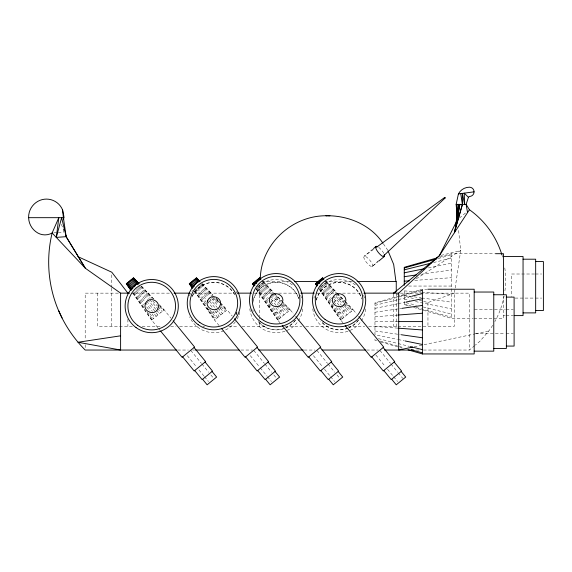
<?xml version="1.0" encoding="UTF-8"?>
<svg xmlns="http://www.w3.org/2000/svg" width="572" height="572" viewBox="0 0 572 572"><rect width="100%" height="100%" fill="white"/><g stroke="black" fill="none" stroke-linecap="round" stroke-linejoin="round"><path stroke-width="0.43" stroke-dasharray="2.86 2.15" d="M63.456 229.486L63.42 232.16L58.208 232.539M398.033 326.255L454.404 326.255L454.404 293.143L455.04 288.824M455.169 287.959L460.71 250.507L458.394 228.485M220.52 306.799C220.056 314.271 208.179 314.557 207.35 307.121M492.678 325.304A86.079 86.079 0 0 1 488.846 330.959L479.894 341.277L475.318 345.109M208.551 302.18C211.318 298.126 218.132 298.856 219.984 303.403M270.892 302.18C272.973 299.299 277.313 298.613 280.173 300.729M333.876 302.18C336.293 298.734 341.827 298.598 344.408 301.923M372.572 266.195L378.407 260.71M423.444 350.043L469.426 350.043L474.66 345.66M459.459 218.018L465.436 213.041M372.837 249.099L364.235 256.235L373.573 249.406M372.186 266.545A6.549 1.988 50.3 0 0 367.96 258.222A6.549 1.988 50.3 0 0 364.486 259.402A6.549 1.988 50.3 0 0 372.186 266.545L378.142 261.604M157.808 327.642L151.594 320.048L164.114 309.802L170.892 318.082M219.097 325.568L214.579 320.048L227.098 309.802L232.182 316.016M279.98 322.808L277.72 320.048L290.233 309.802L293.622 313.942M342.957 322.808L340.697 320.048L353.217 309.802L356.606 313.942M416.244 278.771L460.71 250.507L439.289 255.82M423.666 301.38L427.956 302.552L454.404 293.143M439.825 257.1L451.687 253.696L494.544 253.696M419.004 290.211L374.967 302.867L374.967 334.834L397.39 339.389M419.848 289.968L422.393 289.239L426.855 289.239M438.138 258.558L451.687 254.797M374.967 303.503L419.004 291.284M433.576 262.534L451.687 258.029M374.967 305.377L397.39 299.8M398.248 299.585L411.182 296.36M414.285 346.739L474.974 333.898M475.84 333.712L488.846 330.959M428.407 267.903L451.687 263.17M374.967 308.351L397.39 303.796M398.248 303.625L405.148 302.216M420.949 274.288L451.687 269.87M374.967 312.233L402.195 308.315M53.868 232.854L57.343 232.604M414.8 280.416L451.687 277.67M374.967 316.745L397.805 315.05M534.555 274.009L511.561 274.009L511.561 296.475M535.442 274.009L541.634 274.009M262.105 281.453L289.954 281.453M324.639 281.453L353.167 281.453M408.651 286.05L451.687 286.05M118.34 293.143L85.192 293.143L85.192 339.375M131.467 293.143L170.513 293.143M193.686 293.143L234.019 293.143M254.297 293.143L274.145 293.143M278.607 293.143L297.333 293.143M316.059 293.143L337.187 293.143M342.528 293.143L360.639 293.143M400.45 293.143L469.426 293.143L469.426 350.043M515.1 298.083L534.555 298.083M535.442 298.083L541.634 298.083M474.46 309.552L505.298 309.552M506.177 309.552L513.227 309.552M503.474 315.601L505.255 315.601M506.141 315.601L513.263 315.601M413.577 307.45L451.687 318.397L473.115 318.397M474.009 318.397L503.474 318.397L503.474 296.153M374.967 321.593L396.925 321.593M132.361 326.255L97.483 326.255L97.483 293.143M142.171 326.255L161.79 326.255M170.706 326.255L176.054 326.255M179.622 326.255L198.348 326.255M202.81 326.255L204.59 326.255M228.664 326.255L238.474 326.255M242.042 326.255L267.01 326.255M284.849 326.255L301.787 326.255M305.791 326.255L329.615 326.255M348.155 326.255L364.7 326.255M368.668 326.255L397.211 326.255M475.346 333.633L505.298 333.633M506.177 333.633L513.227 333.633M177.649 350.043L188.345 350.043M192.8 350.043L194.58 350.043M240.926 350.043L252.517 350.043M304.204 350.043L314.9 350.043M366.595 350.043L378.185 350.043M416.366 350.043L419.019 350.043M404.261 290.891L420.949 292.135M421.829 292.199L451.687 294.423M374.967 326.44L397.805 328.135M404.261 295.409L420.949 297.805M421.829 297.933L451.687 302.223M374.967 330.959L400.436 334.613M404.261 299.285L409.438 300.336M415.472 301.566L451.687 308.923M398.248 339.568L404.282 340.79M405.991 302.695L416.337 305.269M423.23 306.985L451.687 314.064M378.421 338.667L397.39 343.386M398.248 343.6L409.459 346.396M396.21 293.844L414.228 298.791M419.376 300.2L422.808 301.144M404.261 304.132L411.039 306.013M416.116 307.429L451.687 317.296M380.051 341.091L402.917 347.44M408.501 305.991L404.261 304.776L404.261 289.275M376.662 340.805L374.967 340.319L374.967 338.431M380.895 342.02L402.066 348.105M326.319 281.667L336.708 292.542M337.323 293.179L344.659 300.851M345.266 301.487L353.217 309.802M263.334 281.667L273.731 292.542M274.338 293.179L290.233 309.802M202.03 283.59L213.034 295.095M216.094 298.291L219.762 302.13M220.37 302.767L227.098 309.802M141.491 286.143L153.718 298.934M159.223 304.69L164.114 309.802M326.183 281.781L336.543 292.671M337.158 293.314L344.473 301.008M345.08 301.644L353.003 309.974M263.199 281.781L273.566 292.671M274.174 293.314L281.488 301.008M282.096 301.644L290.025 309.974M201.887 283.705L212.863 295.238M215.909 298.441L219.569 302.288M220.177 302.924L226.884 309.974M141.348 286.265L153.539 299.084M159.631 305.491L163.899 309.974M325.182 281.46L336.064 293.071M336.665 293.715L343.922 301.458M346.339 304.039L352.381 310.489M262.205 281.46L280.938 301.458M283.354 304.039L289.396 310.489M201.48 284.034L212.355 295.652M212.963 296.296L219.612 303.389M220.213 304.039L226.255 310.489M140.912 286.615L151.794 298.234M159.652 306.621L163.277 310.489M325.161 282.611L334.699 293.043M335.292 293.701L343.636 302.824M344.23 303.482L351.387 311.304M262.183 282.611L271.714 293.043M272.315 293.701L280.058 302.173M282.439 304.783L288.402 311.304M200.829 284.57L211.554 296.303M212.155 296.961L218.704 304.132M221.092 306.742L225.261 311.304M139.632 286.529L150.364 298.262M152.745 300.872L157.514 306.084M158.108 306.742L162.284 311.304M324.345 283.283L333.705 293.858M336.05 296.503L342.485 303.768M343.071 304.433L350.085 312.362M261.368 283.283L270.728 293.858M271.314 294.516L279.501 303.768M280.087 304.433L287.108 312.362M199.978 285.264L209.338 295.838M211.683 298.484L218.118 305.755M220.456 308.401L223.967 312.362M138.753 287.244L149.285 299.142M149.871 299.807L156.892 307.736M157.472 308.401L160.982 312.362M323.394 284.062L333.126 295.474M333.698 296.146L341.141 304.869M341.713 305.541L348.577 313.599M260.417 284.062L270.141 295.474M270.713 296.146L278.156 304.869M278.728 305.541L285.6 313.599M198.992 286.072L208.723 297.483M209.295 298.155L217.303 307.557M217.882 308.229L222.458 313.599M137.73 288.088L156.042 309.574M156.614 310.246L159.474 313.599M379.958 350.493L390.526 363.399M391.084 364.078L397.754 372.229M398.312 372.908L402.759 378.342M322.379 284.892L331.874 296.496M334.112 299.227L339.139 305.369M339.697 306.056L346.961 314.922M375.861 354.983L385.313 366.538M387.537 369.255L393.093 376.047M393.65 376.726L397.54 381.481M316.981 350.493L327.541 363.399M328.099 364.078L334.77 372.229M336.994 374.946L339.775 378.342M259.395 284.892L268.89 296.496M271.128 299.227L276.154 305.369M276.712 306.056L283.977 314.922M313.435 355.662L322.329 366.538M324.553 369.255L330.115 376.047M330.666 376.726L334.563 381.481M253.839 350.493L264.4 363.399M264.958 364.078L271.628 372.229M273.852 374.946L276.633 378.342M197.933 286.944L207.429 298.541M209.667 301.272L215.251 308.101M215.808 308.78L220.835 314.922M250.293 355.662L259.745 367.217M260.303 367.896L266.974 376.047M267.532 376.726L271.421 381.481M190.855 350.493L201.423 363.399M201.98 364.078L208.651 372.229M210.875 374.946L213.099 377.663M136.629 288.989L146.125 300.593M146.682 301.272L157.858 314.922M187.309 355.662L196.761 367.217M198.984 369.934L203.989 376.047M204.547 376.726L208.437 381.481M158.373 328.328L160.067 330.401M321.357 285.728L331.71 298.906M333.891 301.68L335.528 303.768M338.796 307.929L345.338 316.252M258.38 285.728L268.733 298.906M270.913 301.68L272.544 303.768M275.818 307.929L282.353 316.252M197.419 288.502L206.685 300.293M207.228 300.986L212.677 307.929M214.857 310.703L219.219 316.252M136.072 290.583L152.417 311.397M154.597 314.171L156.235 316.252M383.419 243.844L387.752 250.193M320.406 286.508L331.588 301.294M336.379 307.629L343.829 317.489M257.429 286.508L268.075 300.586M273.395 307.629L280.845 317.489M195.881 288.617L205.999 301.995M212.92 311.147L217.71 317.489M135.028 291.434L144.609 304.111M146.739 306.928L149.935 311.147M152.066 313.964L154.726 317.489M320.113 287.888L342.535 318.547M257.128 287.888L279.551 318.547M195.038 289.31L206.506 304.998M209.631 309.28L216.409 318.547M134.141 292.163L143.522 304.998M149.778 313.556L153.432 318.547M319.476 288.402L341.541 319.362M256.499 288.402L278.557 319.362M195.41 291.284L215.415 319.362M133.455 292.728L144.23 307.843M147.304 312.162L152.431 319.362M319.591 289.453L340.912 319.877M256.099 288.731L277.928 319.877M194.48 290.905L214.793 319.877M133.026 293.078L151.809 319.877M319.448 289.568L340.697 320.048M255.963 288.846L277.72 320.048M194.344 291.019L214.579 320.048M132.876 293.2L151.594 320.048M61.376 224.281L63.606 230.066M345.803 305.069C347.526 314.614 331.381 315.008 332.639 305.391M282.818 305.069C284.541 314.614 268.404 315.008 269.655 305.391M451.687 253.696L451.687 318.397M427.956 302.552L427.956 326.255M422.393 289.239L422.393 290.34M396.253 293.758L396.253 326.255M393.636 294.015L393.636 326.255M259.431 284.97L259.431 315.715M259.431 316.595L259.431 319.226M259.431 322.744L259.431 326.255M127.899 319.283L127.899 326.255M111.79 274.875L111.79 287.28M111.79 288.166L111.79 326.255M85.192 344.709L85.192 349.156M378.728 247.383A6.549 1.988 50.3 0 1 383.848 253.496M236.951 312.133A23.817 23.817 0 0 1 236.136 314.671M192.392 295.888A23.817 23.817 0 0 1 194.158 292.785M194.666 292.056A23.817 23.817 0 0 1 234.477 294.072M236.808 312.09A23.666 23.666 0 0 1 235.993 314.614M192.163 296.761A23.666 23.666 0 0 1 235.178 295.71M239.761 312.348A26.591 26.591 0 0 1 239.024 314.857M238.402 316.466A26.591 26.591 0 0 1 235.9 321.056M235.399 321.764A26.591 26.591 0 0 1 224.689 330.409M223.888 330.745A26.591 26.591 0 0 1 189.604 316.867M189.425 295.717A26.591 26.591 0 0 1 192.428 290.426M236.143 291.498A26.591 26.591 0 0 1 238.224 295.324M295.502 320.127A23.817 23.817 0 0 1 285.907 327.87M283.412 328.814A23.817 23.817 0 0 1 257.722 321.049M253.217 300.057A23.817 23.817 0 0 1 298.033 296.446M298.377 297.261A23.817 23.817 0 0 1 298.977 298.942M295.381 320.041A23.666 23.666 0 0 1 285.85 327.735M285.035 328.071A23.666 23.666 0 0 1 258.408 321.628M253.217 311.483A23.666 23.666 0 0 1 252.881 309.752M252.838 302.71A23.666 23.666 0 0 1 298.834 298.984M302.702 308.923A26.591 26.591 0 0 1 249.771 308.487M257.615 287.13A26.591 26.591 0 0 1 293.293 285.671M300.572 295.324A26.591 26.591 0 0 1 301.773 298.584M504.804 267.953A86.079 86.079 0 0 1 504.804 291.813M504.111 296.017A86.079 86.079 0 0 1 494.844 321.614M501.844 254.626A86.079 86.079 0 0 1 502.559 257.085M358.487 320.127A23.817 23.817 0 0 1 348.891 327.87M348.076 328.214A23.817 23.817 0 0 1 320.706 321.049M316.202 300.057A23.817 23.817 0 0 1 361.676 298.091M358.365 320.041A23.666 23.666 0 0 1 348.827 327.735M348.019 328.071A23.666 23.666 0 0 1 321.385 321.628M316.345 300.1A23.666 23.666 0 0 1 361.819 298.984M365.687 308.923A26.591 26.591 0 0 1 312.755 308.487M313.864 298.155A26.591 26.591 0 0 1 314.436 296.518M320.599 287.13A26.591 26.591 0 0 1 356.277 285.671M363.556 295.324A26.591 26.591 0 0 1 364.75 298.584"/><path stroke-width="0.86" d="M457.328 213.292L457.078 221.314L454.354 232.768L462.419 204.383L462.333 193.407L464.65 204.383L464.221 193.15L468.439 197.297L466.108 204.383L467.546 212.605M457.257 219.577L456.685 222.951L457.3 210.575M457.307 218.776L457.078 221.314L456.813 204.383L457.321 216.28M457.464 217.081L458.637 204.383L456.685 222.951M445.159 197.962L444.68 197.433L445.159 197.962L383.59 255.834M129.687 293.143L120.606 293.143L85.35 268.261L66.159 236.672L56.285 237.394L58.816 217.675L52.131 232.983A124.217 124.217 0 0 0 56.664 305.898C62.977 322.401 72.744 337.509 85.192 350.043L176.755 350.043M260.26 278.907C260.932 244.351 291.648 215.758 325.897 215.758C347.755 215.294 370.527 224.603 382.897 243.164M455.855 224.303L457.307 213.907M457.55 217.889L459.838 204.383L455.133 229.501L462.419 204.383L460.71 193.622M62.591 209.96L63.885 216.395L63.599 219.677L62.591 209.96A17.46 17.46 0 0 0 37.773 201.387A18.19 18.19 0 0 0 28.6 217.188L28.879 220.356A18.19 18.19 0 0 0 37.773 232.983A14.486 14.486 0 0 0 52.131 232.983L85.35 268.261L65.701 235.986M457.314 217.982L456.149 204.383L458.422 193.929A12.355 12.355 0 0 1 469.426 187.194A4.64 4.64 0 0 1 474.066 191.827A4.64 4.64 0 0 1 469.426 196.468L468.439 197.297M56.285 237.394L61.626 217.675L66.159 236.672L65.523 235.02M457.464 219.677L439.289 255.82L398.684 293.143L363.921 293.143M456.149 204.383L466.108 204.383L469.426 209.724L439.289 255.82L393.636 293.143L395.896 291.706M373.502 248.548L376.147 246.353M378.807 261.054L384.098 256.664M376.447 247.304L444.737 197.412M437.287 257.829L404.261 267.324L404.261 285.242M404.261 267.961L436.443 259.03M419.848 291.048L422.393 290.34L422.393 353.946L474.181 353.946L474.181 289.239L427.749 289.239M404.261 269.827L430.988 263.177M412.047 296.146L422.393 293.572M412.555 347.111L398.684 350.043L398.684 293.143M404.261 272.808L424.095 268.776M406.013 302.045L422.393 298.713M120.606 335.821L78.021 342.256L120.606 350.043L120.606 293.143M404.261 276.684L416.559 274.917M402.195 308.315L422.393 305.419M458.422 193.929L474.066 191.827M328.6 215.93L329.951 215.758M404.261 281.202L409.531 280.809M398.684 314.986L422.393 313.22M28.643 217.675L64 217.675M495.438 253.696L503.474 253.696L503.474 294.423M503.474 256.492L523.051 256.492L523.051 315.601L514.156 315.601M523.051 259.202L535.664 259.202L535.664 312.891L523.051 312.891M535.664 261.561L543.4 261.561L543.4 310.532L535.664 310.532M294.487 281.453L319.19 281.453M357.135 281.453L396.253 281.453L396.253 291.119M474.181 292.035L493.765 292.035L493.765 351.151L474.181 351.151M174.081 293.143L189.432 293.143M237.359 293.143L251.623 293.143M300.893 293.143L314.271 293.143M493.765 294.744L506.37 294.744L506.37 348.441L493.765 348.441M506.37 297.111L514.106 297.111L514.106 346.074L506.37 346.074M397.805 321.593L422.393 321.593M195.474 350.043L239.146 350.043M258.751 350.043L303.317 350.043M322.029 350.043L365.701 350.043M384.42 350.043L413.713 350.043M398.684 328.206L422.393 329.965M325.897 215.758L327.248 215.93M401.315 334.742L422.393 337.766M405.148 340.969L422.393 344.473M410.317 346.611L422.393 349.614M411.382 349.785L422.393 352.845M407.993 349.807L422.393 353.946M78.021 256.671L111.79 272.222L127.899 293.143M323.874 279.115L322.651 277.835L315.401 283.762L316.924 285.943M260.889 279.115L259.667 277.835L252.424 283.762L253.939 285.943M199.585 281.031L196.525 277.835L189.282 283.762L192.321 288.116M139.046 283.59L133.548 277.835L126.298 283.762L130.852 290.297M322.522 277.935L323.745 279.215M259.545 277.935L260.76 279.215M196.403 277.935L200.064 281.781M133.419 277.935L138.91 283.705M322.165 278.228L323.373 279.522M259.18 278.228L260.389 279.522M196.039 278.228L199.063 281.46M133.061 278.228L138.495 284.034M321.586 278.7L322.78 280.008M258.608 278.7L259.795 280.008M195.467 278.7L198.448 281.96M132.482 278.7L137.845 284.57M320.835 279.315L322.007 280.637M257.858 279.315L259.023 280.637M194.716 279.315L197.64 282.618M131.732 279.315L136.415 284.606M319.962 280.03L321.106 281.374M256.978 280.03L258.129 281.374M193.844 280.03L196.704 283.39M130.859 280.03L135.435 285.399M358.866 316.702L383.726 347.075L371.207 357.321L345.216 325.568M383.183 347.519L394.716 361.611L383.283 370.971L371.75 356.878M394.194 362.04L401.623 371.114L391.234 379.615L383.805 370.542M401.165 371.485L405.72 377.055L396.246 384.806L391.691 379.243M319.026 280.795L320.141 282.16M295.881 316.702L320.742 347.075L308.222 357.321L282.239 325.568M320.198 347.519L331.731 361.611L320.299 370.971L308.766 356.878M331.209 362.04L338.638 371.114L328.249 379.615L320.82 370.542M338.181 371.485L342.735 377.055L333.262 384.806L328.707 379.243M256.041 280.795L257.164 282.16M234.441 318.776L257.6 347.075L245.088 357.321L221.357 328.328M257.064 347.519L268.597 361.611L257.157 370.971L245.624 356.878M268.068 362.04L275.497 371.114L265.115 379.615L257.686 370.542M275.039 371.485L279.601 377.055L270.127 384.806L265.572 379.243M192.907 280.795L195.695 284.212M173.152 320.849L194.623 347.075L182.103 357.321L160.632 331.095M194.08 347.519L205.613 361.611L194.18 370.971L182.647 356.878M205.091 362.04L212.519 371.114L202.13 379.615L194.702 370.542M212.062 371.485L216.616 377.055L207.143 384.806L202.588 379.243M129.923 280.795L134.949 286.944M318.089 281.567L319.727 283.648M255.105 281.567L256.742 283.648M191.97 281.567L194.695 285.035M128.986 281.567L133.347 287.115M317.217 282.282L318.282 283.691M254.233 282.282L255.298 283.691M191.091 282.282L194.287 286.508M128.114 282.282L132.904 288.617M316.466 282.897L317.51 284.32M253.482 282.897L255.048 285.035M190.34 282.897L193.472 287.173M127.363 282.897L132.053 289.31M315.887 283.369L317.424 285.528M252.91 283.369L254.447 285.528M189.768 283.369L192.843 287.687M126.784 283.369L131.403 289.847M315.529 283.662L317.052 285.836M252.545 283.662L254.068 285.836M189.403 283.662L192.449 288.009M126.426 283.662L130.995 290.183M58.737 310.768L62.062 317.975M388.081 250.979L393.679 264.45L395.931 281.453M63.392 217.675L66.159 236.672M384.355 254.676A6.549 1.988 50.3 0 1 381.882 255.891A6.549 1.988 50.3 0 1 376.197 249.113A6.549 1.988 50.3 0 1 377.684 246.704M469.426 209.724A86.079 86.079 0 0 1 501.844 254.626M145.524 303.703C142.149 311.547 155.141 316.559 157.915 308.487C161.283 300.643 148.291 295.631 145.524 303.703M207.65 300.808C204.275 308.651 217.267 313.671 220.041 305.591C223.409 297.747 210.417 292.735 207.65 300.808M269.92 297.769C266.545 305.612 279.544 310.625 282.311 302.552C285.685 294.709 272.687 289.697 269.92 297.769M332.904 297.769C329.529 305.612 342.521 310.625 345.295 302.552C348.663 294.709 335.671 289.697 332.904 297.769M137.68 325.339A23.817 23.817 0 0 0 175.404 308.63A23.817 23.817 0 0 0 142.07 284.32A23.817 23.817 0 0 0 137.68 325.339M136.05 327.577A26.591 26.591 0 0 0 178.157 308.923A26.591 26.591 0 0 0 140.948 281.781A26.591 26.591 0 0 0 136.05 327.577M199.807 322.444A23.817 23.817 0 0 0 237.523 305.734A23.817 23.817 0 0 0 204.197 281.424A23.817 23.817 0 0 0 199.807 322.444M198.177 324.689A26.591 26.591 0 0 0 240.283 306.027A26.591 26.591 0 0 0 203.067 278.886A26.591 26.591 0 0 0 198.177 324.689M262.083 319.405A23.817 23.817 0 0 0 299.8 302.695A23.817 23.817 0 0 0 266.466 278.385A23.817 23.817 0 0 0 262.083 319.405M260.446 321.65A26.591 26.591 0 0 0 302.559 302.988A26.591 26.591 0 0 0 265.344 275.847A26.591 26.591 0 0 0 260.446 321.65M325.06 319.405A23.817 23.817 0 0 0 362.784 302.695A23.817 23.817 0 0 0 329.451 278.385A23.817 23.817 0 0 0 325.06 319.405M323.43 321.65A26.591 26.591 0 0 0 365.537 302.988A26.591 26.591 0 0 0 328.321 275.847A26.591 26.591 0 0 0 323.43 321.65"/></g></svg>
